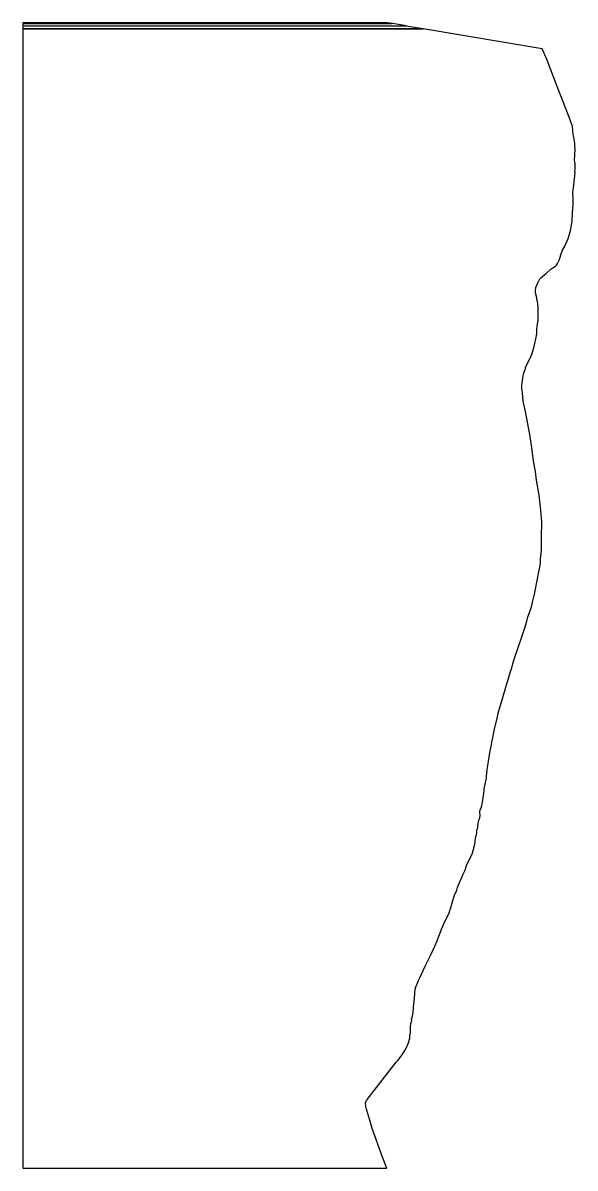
# Model space of a CAD drawing. Extents: x -56 to 32, y -92 to 91.
import ezdxf

# ---------------------------------------------------------------- set-up
doc = ezdxf.new("R2010")
doc.units = 0
doc.layers.add('10_30000', color=7, linetype='CONTINUOUS')

msp = doc.modelspace()

# ---------------------------------------------------------------- linework, layer by layer
at = {"layer": '10_30000', "color": 5}
for points in [[(-44.827, 91.397), (2.488, 91.397), (2.374, 91.41601), (-56.17, 91.41601), (-56.17, 91.397), (-44.827, 91.397)], [(-44.817, 91.396), (-56.17, 91.396), (-56.17, 91.37), (2.642, 91.37), (2.496, 91.396), (-44.817, 91.396)], [(-44.307, 91.297), (3.088, 91.297), (2.647, 91.37), (-56.17, 91.37), (-56.17, 91.297), (-44.307, 91.297)], [(-43.395, 90.92101), (5.343, 90.92101), (3.094, 91.29501), (-56.17, 91.29501), (-56.17, 90.92101), (-43.395, 90.92101)], [(6.948, 90.651), (5.355, 90.91901), (-56.17, 90.91901), (-56.17, 90.47401), (8.019, 90.47401), (6.948, 90.651)], [(-38.215, 90.47401), (-56.17, 90.47401), (-56.17, -92.11401), (2.188, -92.11401), (1.501, -90.33601), (-0.127, -85.79401), (-0.558, -84.29301), (-1.044, -82.665), (-1.144, -82.25001), (-1.194, -81.58), (-0.967, -81.12), (3.709, -75.12701), (3.963, -74.854), (4.669, -73.957), (5.102, -73.261), (5.406, -72.667), (5.667, -72.027), (5.87, -71.47301), (5.882, -71.36301), (5.897, -71.30901), (5.915, -71.158), (5.902, -70.887), (5.993, -70.402), (5.991, -70.026), (6.024, -69.32301), (6.059, -69.08501), (6.062, -68.93201), (6.208, -68.513), (6.168, -68.317), (6.247, -67.954), (6.448, -67.152), (6.487, -66.30901), (6.636, -64.881), (6.748, -63.427), (6.757, -63.378), (6.786, -63.318), (6.82, -63.205), (7.298, -62.06), (7.522, -61.635), (8.342, -59.749), (9.335, -57.845), (9.385, -57.711), (9.922, -56.561), (10.293, -55.695), (10.406, -55.364), (10.455, -55.284), (10.567, -54.92), (10.843, -54.316), (10.991, -53.83), (11.555, -52.475), (11.783, -52.095), (12.125, -51.432), (12.144, -51.348), (12.363, -50.662), (12.402, -50.571), (12.807, -49.24), (13.078, -48.397), (13.424, -47.579), (13.527, -47.147), (13.864, -46.35), (14.188, -45.647), (14.289, -45.37), (14.401, -45.142), (14.754, -44.356), (15.01, -43.64), (15.32, -42.923), (15.876, -41.782), (16.228, -40.626), (16.375, -39.951), (16.376, -39.739), (16.445, -39.17), (16.601, -38.631), (16.652, -38.416), (16.664, -37.945), (16.792, -37.519), (16.816, -37.212), (16.98, -36.36), (17.113, -35.998), (17.159, -35.629), (17.127, -35.082), (17.145, -34.912), (17.243, -34.603), (17.367, -34.303), (17.454, -33.959), (17.491, -33.731), (17.559, -33.445), (17.804, -31.639), (17.83, -31.308), (18.162, -29.832), (18.18, -29.6), (18.214, -29.359), (18.303, -28.236), (18.529, -26.952), (18.731, -25.536), (18.957, -24.532), (19.062, -23.904), (19.48, -21.755), (19.94, -19.796), (20.086, -19.188), (20.491, -17.751), (21.615, -13.947), (22.047, -12.518), (22.145, -12.256), (22.256, -11.874), (22.552, -10.945), (22.766, -10.241), (23.081, -9.327), (24.073, -6.346), (24.377, -5.349), (24.741, -4.271), (24.828, -3.825), (25.389, -2.14), (25.647, -1.215), (25.887, -0.123), (26.715, 3.955), (26.831, 4.868), (26.867, 5.576), (26.932, 5.96), (27.01, 6.966), (27.043, 8.953), (27.052, 11.417), (26.924, 13.312), (26.728, 14.793), (26.626, 15.743), (26.241, 18.153), (26.042, 19.506), (25.737, 21.157), (25.498, 22.929), (25.23, 24.759), (25.172, 25.459), (24.47, 29.164), (24.086, 30.794), (24.033, 31.487), (23.974, 32.052), (23.905, 32.524), (23.881, 32.77), (23.879, 33.306), (23.898, 33.732), (24.074, 34.863), (24.2, 35.272), (24.212, 35.426), (24.454, 36.019), (24.475, 36.184), (25.379, 38.065), (25.52, 38.409), (25.83, 39.558), (26.192, 41.243), (26.243, 41.626), (26.248, 42.349), (26.355, 43.194), (26.458, 43.654), (26.463, 45.81), (26.441, 46.454), (26.296, 46.975), (26.235, 47.548), (26.082, 48.172), (26.046, 48.482), (26.129, 48.989), (26.454, 49.742), (26.501, 49.872), (26.772, 50.382), (26.927, 50.543), (27.287, 50.891), (27.75, 51.26), (28.589, 51.979), (29.262, 52.421), (29.405, 52.613), (29.562, 52.851), (29.911, 53.49), (30.103, 54.253), (30.4, 55.01), (30.755, 55.64), (31.302, 56.865), (31.672, 58.093), (31.726, 58.357), (31.836, 58.982), (31.929, 59.713), (32.016, 60.968), (32.082, 62.249), (32.086, 63.001), (32.053, 64.18301), (32.238, 65.876), (32.403, 67.514), (32.384, 67.631), (32.41, 67.969), (32.409, 68.825), (32.33, 69.48801), (32.343, 70.098), (32.404, 71.33701), (32.374, 71.566), (32.358, 72.096), (32.35, 72.167), (32.186, 73.107), (32.095, 73.54301), (31.982, 74.806), (31.457, 76.29301), (30.858, 77.803), (29.533, 81.19901), (27.904, 85.451), (27.124, 87.284), (8.021, 90.47401), (-38.215, 90.47401)]]:
    msp.add_lwpolyline(points, dxfattribs=at)

doc.saveas('drawing.dxf')
